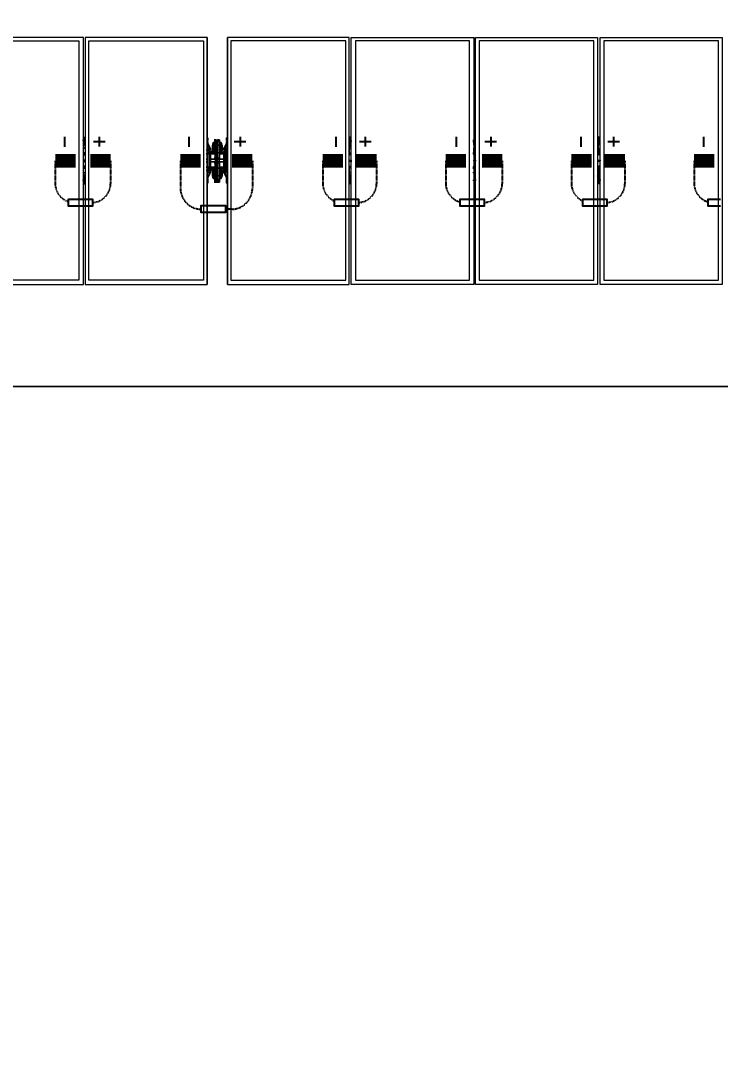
# Model space of a CAD drawing. Header units: feet. Extents: x -13743 to 68376, y -48 to 67763.
# Drawn here: x 4329.6 to 4585.8, y 7953.9 to 8331.2 of the extents above; entities that cross this region are included whole.
import ezdxf
from ezdxf.enums import TextEntityAlignment as Align
from ezdxf.lldxf.tags import DXFTag

# ---------------------------------------------------------------- set-up
doc = ezdxf.new("R2018")
doc.units = ezdxf.units.FT
doc.header["$MEASUREMENT"] = 0
doc.linetypes.add('HIDDEN', pattern=[0.375, 0.25, -0.125])
for name, color, linetype in [('E-DC HARNESS-NEG', 170, 'DC HARNESS CABLE'), ('E-HARN-COMP', 8, 'Continuous'), ('E-TRNK-CABL-NEG', 6, 'HIDDEN'), ('E-TRUNK-CABLE-POS', 6, 'HIDDEN'), ('G-ANNO-TEXT', 1, 'Continuous'), ('Polarity-Text', 7, 'Continuous')]:
    doc.layers.add(name, color=color, linetype=linetype)
doc.styles.add('NEI-A', font='arial.ttf')
doc.styles.get("Standard").update_dxf_attribs({"font": 'arial.ttf'})
tags = doc.linetypes.add('DC HARNESS CABLE', pattern='A,0.5,-0.2,["DH",Standard,S=0.1,R=0,X=-0.1,Y=-0.05],-0.2', length=0.9).pattern_tags.tags
tags[6] = DXFTag(74, 10)

# ---------------------------------------------------------------- blocks, each defined once
blk = doc.blocks.new('A$Cc93f9aa1')
at = {"lineweight": 5}
for points in [[(1.4583, 0), (1.2283, 0), (1.2283, 0.4666), (1.4583, 0.4666)], [(1.4633, 0.4666), (1.6933, 0.4666), (1.6933, 0), (1.4633, 0)], [(1.6966, 0.4666), (1.9283, 0.4666), (1.9283, 0), (1.6966, 0)], [(1.9316, 0), (2.1616, 0), (2.1616, 0.4666), (1.9316, 0.4666)], [(2.1999, 0), (2.4299, 0), (2.4299, 0.4666), (2.1999, 0.4666)], [(2.6649, 0.4666), (2.4332, 0.4666), (2.4332, 0), (2.6649, 0)], [(1.4516, 0.4583), (1.2349, 0.4583), (1.2349, 0.0067), (1.4516, 0.0067)], [(1.6866, 0.4583), (1.4699, 0.4583), (1.4699, 0.0067), (1.6866, 0.0067)], [(1.9199, 0.4583), (1.7049, 0.4583), (1.7049, 0.0067), (1.9199, 0.0067)], [(2.1549, 0.4583), (1.9383, 0.4583), (1.9383, 0.0067), (2.1549, 0.0067)], [(2.2066, 0.4583), (2.4232, 0.4583), (2.4232, 0.0067), (2.2066, 0.0067)], [(2.4416, 0.4583), (2.6566, 0.4583), (2.6566, 0.0067), (2.4416, 0.0067)], [(2.1632, 0.27), (2.1632, 0.2667), (2.1632, 0.27), (2.1632, 0.275), (2.1616, 0.275), (2.1632, 0.275)], [(2.1866, 0.2683), (2.1849, 0.2683), (2.1849, 0.2733), (2.1849, 0.2717), (2.1832, 0.2717), (2.1849, 0.2717), (2.1866, 0.2717), (2.1849, 0.2717), (2.1832, 0.27), (2.1849, 0.27), (2.1849, 0.2683)], [(2.1866, 0.2733), (2.1849, 0.2733)], [(2.1982, 0.2667), (2.1982, 0.27), (2.1982, 0.275), (2.1999, 0.275), (2.1982, 0.275), (2.1982, 0.27)], [(2.1699, 0.255), (2.1682, 0.255), (2.1666, 0.2533), (2.1682, 0.255), (2.1682, 0.2517), (2.1666, 0.2517), (2.1682, 0.2517), (2.1682, 0.255)], [(2.1666, 0.2517), (2.1666, 0.2533)], [(2.1732, 0.2567), (2.1732, 0.2517), (2.1732, 0.25), (2.1749, 0.25), (2.1749, 0.255), (2.1732, 0.255), (2.1732, 0.2567), (2.1732, 0.2583), (2.1732, 0.2667), (2.1749, 0.2667), (2.1732, 0.2667), (2.1716, 0.2617), (2.1716, 0.25), (2.1716, 0.2517), (2.1716, 0.25), (2.1716, 0.2617), (2.1732, 0.2667), (2.1732, 0.2583), (2.1749, 0.2583), (2.1749, 0.255), (2.1732, 0.255), (2.1732, 0.2567), (2.1732, 0.2583), (2.1749, 0.2583), (2.1749, 0.2667), (2.1766, 0.2667), (2.1749, 0.2667), (2.1749, 0.2583), (2.1749, 0.255), (2.1749, 0.25), (2.1732, 0.25)], [(2.1799, 0.2683), (2.1799, 0.2467), (2.1766, 0.2467), (2.1766, 0.2683)], [(2.1782, 0.2617), (2.1766, 0.2617)], [(2.1816, 0.27), (2.1799, 0.27), (2.1782, 0.27), (2.1799, 0.27)], [(2.1832, 0.2683), (2.1816, 0.2683), (2.1799, 0.2683), (2.1816, 0.2683), (2.1799, 0.2683), (2.1816, 0.2683)], [(2.1816, 0.2683), (2.1799, 0.2683)], [(2.1816, 0.27), (2.1832, 0.27)], [(2.1832, 0.2683), (2.1816, 0.2683), (2.1816, 0.27), (2.1832, 0.27), (2.1816, 0.27), (2.1832, 0.27), (2.1816, 0.27), (2.1816, 0.2683)], [(2.1816, 0.2683), (2.1816, 0.2467), (2.1849, 0.2467), (2.1849, 0.2683)], [(2.1866, 0.2667), (2.1882, 0.2667), (2.1882, 0.2583), (2.1866, 0.2583), (2.1866, 0.2667), (2.1849, 0.2667), (2.1866, 0.2667), (2.1866, 0.2583), (2.1882, 0.2583), (2.1882, 0.2667)], [(2.1866, 0.2617), (2.1849, 0.2617)], [(2.1866, 0.2617), (2.1849, 0.2617)], [(2.1882, 0.2567), (2.1882, 0.2583), (2.1882, 0.2567), (2.1882, 0.2517), (2.1882, 0.25), (2.1866, 0.25), (2.1866, 0.255), (2.1882, 0.255)], [(2.1882, 0.2667), (2.1899, 0.2617), (2.1899, 0.25), (2.1899, 0.2517), (2.1899, 0.25), (2.1899, 0.2617)], [(2.1899, 0.25), (2.1899, 0.26), (2.1899, 0.25), (2.1916, 0.25)], [(2.1949, 0.255), (2.1932, 0.255), (2.1949, 0.2533), (2.1932, 0.255)], [(2.1949, 0.2517), (2.1932, 0.2517), (2.1932, 0.215), (2.1949, 0.215), (2.1932, 0.215), (2.1932, 0.2517), (2.1949, 0.2517), (2.1932, 0.2517), (2.1932, 0.255), (2.1932, 0.2517)], [(2.1982, 0.2517), (2.1949, 0.2517), (2.1949, 0.2533), (2.1949, 0.2517)], [(1.4599, 0.235), (1.4616, 0.2333), (1.4616, 0.2317), (1.4583, 0.2317), (1.4583, 0.2333), (1.4599, 0.2333)], [(1.6949, 0.235), (1.6949, 0.2333), (1.6966, 0.2333), (1.6966, 0.2317), (1.6949, 0.2317), (1.6933, 0.2317), (1.6933, 0.2333)], [(1.9283, 0.235), (1.9299, 0.235), (1.9299, 0.2333), (1.9316, 0.2333), (1.9316, 0.2317), (1.9299, 0.2317), (1.9283, 0.2317), (1.9283, 0.2333)], [(2.1632, 0.2467), (2.1632, 0.245), (2.1616, 0.245), (2.1632, 0.245), (2.1649, 0.245), (2.1649, 0.2467), (2.1649, 0.2483), (2.1632, 0.2483)], [(2.1632, 0.235), (2.1616, 0.235)], [(2.1632, 0.235), (2.1616, 0.235)], [(2.1649, 0.2483), (2.1632, 0.2467), (2.1649, 0.245), (2.1666, 0.2467)], [(2.1649, 0.2483), (2.1632, 0.2467), (2.1649, 0.245), (2.1666, 0.2467)], [(2.1649, 0.2483), (2.1666, 0.2483)], [(2.1666, 0.245), (2.1666, 0.2483), (2.1666, 0.2467), (2.1649, 0.2467), (2.1666, 0.2467), (2.1649, 0.2467), (2.1666, 0.2467), (2.1649, 0.2467), (2.1666, 0.2467), (2.1649, 0.2467), (2.1666, 0.2467), (2.1649, 0.2467), (2.1666, 0.2467), (2.1649, 0.2467), (2.1666, 0.2467), (2.1649, 0.2467), (2.1666, 0.2467), (2.1649, 0.2467), (2.1666, 0.2467), (2.1649, 0.2467), (2.1666, 0.2467), (2.1666, 0.245), (2.1649, 0.245)], [(2.1666, 0.215), (2.1682, 0.215), (2.1682, 0.2517), (2.1666, 0.2517), (2.1682, 0.2517), (2.1682, 0.215)], [(2.1766, 0.245), (2.1682, 0.245)], [(2.1749, 0.2483), (2.1766, 0.2483)], [(2.1866, 0.2483), (2.1849, 0.2483)], [(2.1932, 0.245), (2.1849, 0.245)], [(2.1882, 0.25), (2.1866, 0.2483), (2.1866, 0.25), (2.1866, 0.2483), (2.1882, 0.25), (2.1866, 0.2483), (2.1882, 0.2483), (2.1866, 0.2483)], [(2.1966, 0.2483), (2.1949, 0.2467), (2.1966, 0.245), (2.1982, 0.2467)], [(2.1966, 0.2483), (2.1949, 0.2467), (2.1966, 0.245), (2.1982, 0.2467)], [(2.1966, 0.245), (2.1982, 0.245), (2.1982, 0.2467), (2.1982, 0.2483), (2.1966, 0.2483), (2.1949, 0.2483), (2.1949, 0.2467), (2.1949, 0.245)], [(2.2016, 0.245), (2.1999, 0.245)], [(2.2016, 0.235), (2.1999, 0.235)], [(2.2016, 0.235), (2.1999, 0.235)], [(2.4332, 0.235), (2.4316, 0.235), (2.4316, 0.2333), (2.4299, 0.2333), (2.4299, 0.2317), (2.4316, 0.2317), (2.4332, 0.2317), (2.4332, 0.2333)], [(2.1632, 0.23), (2.1616, 0.23)], [(2.1632, 0.23), (2.1616, 0.23)], [(2.1632, 0.2167), (2.1649, 0.2167), (2.1649, 0.2183), (2.1666, 0.2183), (2.1649, 0.2183), (2.1666, 0.2183), (2.1649, 0.2183), (2.1666, 0.2183), (2.1649, 0.2183), (2.1666, 0.2183), (2.1649, 0.2183), (2.1649, 0.2167), (2.1666, 0.2167), (2.1666, 0.2183), (2.1666, 0.22), (2.1649, 0.22), (2.1632, 0.22), (2.1616, 0.22), (2.1632, 0.22), (2.1632, 0.2183)], [(2.1649, 0.22), (2.1632, 0.2183), (2.1649, 0.2167), (2.1666, 0.2183)], [(2.1649, 0.22), (2.1632, 0.2183), (2.1649, 0.2167), (2.1666, 0.2183)], [(2.1649, 0.22), (2.1632, 0.22), (2.1632, 0.2183), (2.1632, 0.2167), (2.1649, 0.2167), (2.1666, 0.2167), (2.1666, 0.2183), (2.1666, 0.22)], [(2.1649, 0.2167), (2.1666, 0.2167), (2.1666, 0.2183), (2.1649, 0.2183), (2.1649, 0.22), (2.1666, 0.22), (2.1666, 0.2183), (2.1649, 0.2183), (2.1666, 0.2183), (2.1649, 0.2183), (2.1666, 0.2183), (2.1649, 0.2183), (2.1666, 0.2183), (2.1649, 0.2183), (2.1666, 0.2183), (2.1649, 0.2183), (2.1649, 0.22), (2.1666, 0.22), (2.1666, 0.2183), (2.1666, 0.2167)], [(2.1682, 0.22), (2.1766, 0.22)], [(2.1732, 0.1983), (2.1716, 0.205), (2.1716, 0.215), (2.1716, 0.2133), (2.1716, 0.215), (2.1716, 0.205)], [(2.1732, 0.2133), (2.1732, 0.2083), (2.1732, 0.21), (2.1749, 0.21), (2.1749, 0.2117), (2.1749, 0.215), (2.1732, 0.215), (2.1732, 0.2083), (2.1732, 0.2067), (2.1732, 0.2083), (2.1732, 0.21), (2.1749, 0.21), (2.1749, 0.2117), (2.1749, 0.215), (2.1749, 0.2167), (2.1732, 0.215), (2.1749, 0.2167), (2.1732, 0.215), (2.1749, 0.2167), (2.1749, 0.215), (2.1732, 0.215)], [(2.1849, 0.22), (2.1932, 0.22)], [(2.1882, 0.2167), (2.1866, 0.2167), (2.1882, 0.215), (2.1866, 0.2167), (2.1882, 0.215), (2.1866, 0.2167), (2.1882, 0.2167), (2.1866, 0.2167), (2.1849, 0.2167), (2.1866, 0.2167)], [(2.1882, 0.2067), (2.1882, 0.2083), (2.1882, 0.215), (2.1866, 0.215), (2.1866, 0.2117), (2.1866, 0.21), (2.1882, 0.21), (2.1882, 0.2083)], [(2.1882, 0.1983), (2.1899, 0.205), (2.1899, 0.215), (2.1899, 0.2133), (2.1899, 0.215), (2.1899, 0.205)], [(2.1966, 0.22), (2.1949, 0.2183), (2.1966, 0.2167), (2.1982, 0.2183)], [(2.1966, 0.22), (2.1949, 0.2183), (2.1966, 0.2167), (2.1982, 0.2183)], [(2.1966, 0.2167), (2.1982, 0.2167), (2.1982, 0.2183), (2.1982, 0.22), (2.1966, 0.22), (2.1949, 0.22), (2.1949, 0.2183), (2.1949, 0.2167)], [(2.1982, 0.2183), (2.1966, 0.2183)], [(2.1982, 0.2183), (2.1966, 0.2183)], [(2.2016, 0.23), (2.1999, 0.23)], [(2.2016, 0.23), (2.1999, 0.23)], [(2.2016, 0.22), (2.1999, 0.22)], [(2.1616, 0.19), (2.1632, 0.19), (2.1632, 0.195), (2.1632, 0.19)], [(2.1666, 0.21), (2.1666, 0.2117), (2.1666, 0.2133), (2.1632, 0.2133), (2.1632, 0.21)], [(2.1632, 0.1983), (2.1632, 0.1967)], [(2.1666, 0.2133), (2.1682, 0.2133), (2.1682, 0.21), (2.1682, 0.2133)], [(2.1699, 0.21), (2.1682, 0.21), (2.1682, 0.2117), (2.1666, 0.2117), (2.1682, 0.2117), (2.1682, 0.21)], [(2.1732, 0.1983), (2.1732, 0.2067), (2.1749, 0.2067), (2.1749, 0.1983)], [(2.1732, 0.1983), (2.1749, 0.1983), (2.1749, 0.2067), (2.1732, 0.2067)], [(2.1749, 0.21), (2.1749, 0.2067)], [(2.1766, 0.1983), (2.1749, 0.1983)], [(2.1782, 0.2033), (2.1766, 0.2033)], [(2.1782, 0.2033), (2.1766, 0.2033)], [(2.1799, 0.195), (2.1782, 0.195)], [(2.1832, 0.1983), (2.1816, 0.1983), (2.1799, 0.1983), (2.1816, 0.1983)], [(2.1832, 0.1967), (2.1816, 0.1967)], [(2.1866, 0.2033), (2.1849, 0.2033)], [(2.1866, 0.2033), (2.1849, 0.2033)], [(2.1866, 0.1983), (2.1849, 0.1983)], [(2.1866, 0.2067), (2.1866, 0.21)], [(2.1882, 0.1983), (2.1866, 0.1983), (2.1866, 0.2067), (2.1882, 0.2067)], [(2.1882, 0.1983), (2.1882, 0.2067), (2.1866, 0.2067), (2.1866, 0.1983)], [(2.1949, 0.21), (2.1932, 0.21)], [(2.1982, 0.1967), (2.1982, 0.1983)], [(2.1999, 0.19), (2.1982, 0.19), (2.1982, 0.195), (2.1982, 0.19)]]:
    blk.add_lwpolyline(points, close=True, dxfattribs=at)
for points in [[(2.1616, 0.4666), (2.1616, 0)], [(2.1999, 0), (2.1999, 0.4666)], [(2.1549, 0.0067), (2.1549, 0.4583)], [(2.2066, 0.0067), (2.2066, 0.4583)], [(1.4583, 0.2767), (1.4633, 0.2767)], [(1.4616, 0.2683), (1.4616, 0.27), (1.4616, 0.2733), (1.4599, 0.2733), (1.4599, 0.275), (1.4616, 0.275)], [(1.4599, 0.275), (1.4599, 0.2733), (1.4599, 0.27)], [(1.4633, 0.255), (1.4616, 0.255), (1.4616, 0.2633), (1.4599, 0.2733)], [(1.6933, 0.2767), (1.6966, 0.2767)], [(1.6949, 0.2733), (1.6949, 0.275), (1.6949, 0.2733)], [(1.6966, 0.2683), (1.6966, 0.27), (1.6966, 0.2717), (1.6949, 0.2717), (1.6949, 0.2733), (1.6949, 0.27)], [(1.6983, 0.255), (1.6966, 0.255), (1.6966, 0.2567), (1.6949, 0.2633), (1.6949, 0.2733)], [(1.9283, 0.2767), (1.9316, 0.2767)], [(1.9283, 0.2733), (1.9283, 0.27)], [(1.9333, 0.255), (1.9316, 0.255), (1.9316, 0.2567), (1.9299, 0.2633), (1.9299, 0.2733), (1.9299, 0.275), (1.9299, 0.27), (1.9316, 0.2683)], [(2.1799, 0.2467), (2.1799, 0.2667), (2.1799, 0.2683), (2.1799, 0.27), (2.1782, 0.27), (2.1766, 0.27), (2.1782, 0.27), (2.1766, 0.27), (2.1766, 0.2733), (2.1766, 0.2717), (2.1782, 0.2717), (2.1766, 0.2717), (2.1766, 0.2733), (2.1766, 0.2683), (2.1782, 0.2683), (2.1766, 0.2683), (2.1766, 0.27), (2.1766, 0.2617), (2.1766, 0.2383), (2.1766, 0.235), (2.1782, 0.235), (2.1766, 0.235), (2.1782, 0.235), (2.1766, 0.235), (2.1682, 0.235), (2.1682, 0.23), (2.1766, 0.23), (2.1782, 0.23), (2.1766, 0.23), (2.1782, 0.23), (2.1766, 0.23), (2.1782, 0.23), (2.1766, 0.23), (2.1782, 0.23), (2.1766, 0.23), (2.1782, 0.23)], [(2.1766, 0.2733), (2.1832, 0.2733), (2.1849, 0.2733), (2.1782, 0.2733), (2.1766, 0.2733), (2.1782, 0.2733), (2.1766, 0.2733), (2.1782, 0.2733)], [(2.1849, 0.2367), (2.1849, 0.235), (2.1866, 0.235), (2.1849, 0.235), (2.1849, 0.2383), (2.1849, 0.2617), (2.1849, 0.27), (2.1866, 0.27), (2.1849, 0.27), (2.1866, 0.27), (2.1849, 0.27), (2.1866, 0.27), (2.1849, 0.27), (2.1849, 0.2733), (2.1849, 0.2717)], [(2.1849, 0.2733), (2.1866, 0.2733)], [(2.4332, 0.2767), (2.4299, 0.2767)], [(2.4316, 0.255), (2.4299, 0.255), (2.4299, 0.2567), (2.4316, 0.2633), (2.4316, 0.2733), (2.4316, 0.275), (2.4316, 0.27), (2.4299, 0.2683)], [(2.4332, 0.27), (2.4332, 0.2733)], [(1.4633, 0.2467), (1.4616, 0.2467), (1.4616, 0.255)], [(1.6983, 0.2467), (1.6966, 0.2467), (1.6966, 0.255)], [(1.9333, 0.2467), (1.9316, 0.2467), (1.9316, 0.255)], [(2.1632, 0.2517), (2.1666, 0.2517), (2.1632, 0.2517), (2.1632, 0.25), (2.1616, 0.25), (2.1616, 0.2517), (2.1632, 0.2517), (2.1632, 0.255), (2.1666, 0.255), (2.1666, 0.2533), (2.1666, 0.255), (2.1682, 0.255), (2.1632, 0.265), (2.1682, 0.255), (2.1666, 0.255), (2.1632, 0.255), (2.1632, 0.2517), (2.1632, 0.25), (2.1616, 0.25), (2.1616, 0.215), (2.1632, 0.215), (2.1632, 0.2133), (2.1666, 0.2133), (2.1666, 0.2117), (2.1666, 0.21), (2.1682, 0.21), (2.1632, 0.2), (2.1682, 0.21), (2.1666, 0.21), (2.1632, 0.21), (2.1632, 0.2133), (2.1616, 0.2133), (2.1616, 0.215), (2.1616, 0.2133)], [(2.1632, 0.2667), (2.1632, 0.2667)], [(2.1632, 0.2667), (2.1632, 0.2667)], [(2.1799, 0.2717), (2.1782, 0.2717), (2.1766, 0.2717), (2.1782, 0.27), (2.1799, 0.27), (2.1799, 0.2683), (2.1799, 0.2667), (2.1816, 0.2667), (2.1832, 0.2667), (2.1816, 0.2667), (2.1799, 0.2667), (2.1799, 0.2467), (2.1799, 0.2683), (2.1766, 0.2683), (2.1766, 0.2467), (2.1799, 0.2467), (2.1799, 0.2183), (2.1799, 0.1967), (2.1766, 0.1967), (2.1766, 0.2183), (2.1749, 0.2183), (2.1749, 0.2167), (2.1766, 0.2167), (2.1749, 0.2167), (2.1766, 0.2167), (2.1749, 0.2167), (2.1766, 0.2167), (2.1749, 0.2167), (2.1766, 0.2167), (2.1682, 0.2167)], [(2.1699, 0.235), (2.1682, 0.235), (2.1766, 0.235), (2.1766, 0.2383), (2.1766, 0.2617), (2.1766, 0.27), (2.1782, 0.27), (2.1766, 0.27), (2.1782, 0.27)], [(2.1682, 0.2483), (2.1766, 0.2483), (2.1749, 0.2483), (2.1732, 0.25), (2.1749, 0.2483), (2.1766, 0.2483), (2.1749, 0.2483), (2.1732, 0.25), (2.1716, 0.25), (2.1716, 0.26), (2.1716, 0.25), (2.1732, 0.25), (2.1749, 0.2483), (2.1732, 0.25), (2.1749, 0.2483), (2.1749, 0.25), (2.1749, 0.2483), (2.1749, 0.2467), (2.1766, 0.2467), (2.1766, 0.2183), (2.1799, 0.2183), (2.1799, 0.2467), (2.1816, 0.2467), (2.1816, 0.2183), (2.1849, 0.2183), (2.1849, 0.2467), (2.1866, 0.2467), (2.1866, 0.2483), (2.1849, 0.2483), (2.1932, 0.2483)], [(2.1732, 0.26), (2.1732, 0.26)], [(2.1732, 0.26), (2.1732, 0.26)], [(2.1766, 0.2717), (2.1782, 0.27)], [(2.1782, 0.2717), (2.1766, 0.2717)], [(2.1766, 0.27), (2.1766, 0.27)], [(2.1766, 0.27), (2.1766, 0.27)], [(2.1766, 0.2617), (2.1782, 0.2617)], [(2.1766, 0.2617), (2.1782, 0.2617)], [(2.1782, 0.27), (2.1799, 0.27)], [(2.1782, 0.27), (2.1799, 0.27)], [(2.1932, 0.2167), (2.1849, 0.2167), (2.1866, 0.2167), (2.1866, 0.2183), (2.1849, 0.2183), (2.1849, 0.1967), (2.1816, 0.1967), (2.1816, 0.2183), (2.1799, 0.2183), (2.1799, 0.2467), (2.1816, 0.2467), (2.1816, 0.2683), (2.1849, 0.2683), (2.1849, 0.2467), (2.1816, 0.2467), (2.1816, 0.2183), (2.1849, 0.2183), (2.1849, 0.2467)], [(2.1832, 0.2717), (2.1849, 0.2717), (2.1832, 0.27), (2.1849, 0.27), (2.1849, 0.2617), (2.1849, 0.2383), (2.1849, 0.235), (2.1866, 0.235), (2.1849, 0.235), (2.1932, 0.235), (2.1932, 0.23), (2.1849, 0.23), (2.1849, 0.2267), (2.1849, 0.23), (2.1866, 0.23), (2.1849, 0.23), (2.1866, 0.23), (2.1849, 0.23)], [(2.1849, 0.27), (2.1849, 0.27)], [(2.1849, 0.27), (2.1849, 0.27)], [(2.1866, 0.2583), (2.1866, 0.255)], [(2.1866, 0.2583), (2.1866, 0.255), (2.1882, 0.255), (2.1882, 0.2567)], [(2.1866, 0.255), (2.1866, 0.25), (2.1882, 0.25), (2.1882, 0.2567)], [(2.1882, 0.26), (2.1882, 0.26)], [(2.1882, 0.26), (2.1882, 0.26)], [(2.1999, 0.2517), (2.1999, 0.25), (2.1999, 0.2517), (2.1982, 0.2517), (2.1982, 0.255), (2.1949, 0.255), (2.1949, 0.2533), (2.1949, 0.255), (2.1932, 0.255), (2.1982, 0.265), (2.1932, 0.255), (2.1949, 0.255), (2.1982, 0.255), (2.1982, 0.2517), (2.1982, 0.25), (2.1999, 0.25), (2.1999, 0.215), (2.1982, 0.215), (2.1982, 0.2133), (2.1949, 0.2133), (2.1949, 0.2117), (2.1949, 0.21), (2.1949, 0.2117), (2.1932, 0.2117), (2.1932, 0.21), (2.1932, 0.2133), (2.1949, 0.2133), (2.1949, 0.2117), (2.1932, 0.2117), (2.1932, 0.21), (2.1932, 0.2133), (2.1949, 0.2133), (2.1982, 0.2133), (2.1982, 0.215), (2.1999, 0.215), (2.1999, 0.25), (2.1982, 0.25), (2.1982, 0.2517), (2.1999, 0.2517), (2.2016, 0.2517)], [(2.1982, 0.2667), (2.1982, 0.2667)], [(2.1982, 0.2667), (2.1982, 0.2667)], [(2.4316, 0.2467), (2.4299, 0.2467), (2.4299, 0.255)], [(1.4583, 0.2467), (1.4616, 0.2467)], [(1.4583, 0.245), (1.4616, 0.245), (1.4633, 0.245)], [(1.4583, 0.2433), (1.4616, 0.2433), (1.4633, 0.2433)], [(1.4616, 0.2433), (1.4616, 0.245)], [(1.6933, 0.2467), (1.6966, 0.2467)], [(1.6933, 0.245), (1.6966, 0.245), (1.6983, 0.245)], [(1.6966, 0.245), (1.6966, 0.2433), (1.6933, 0.2433)], [(1.9283, 0.2467), (1.9316, 0.2467)], [(1.9283, 0.245), (1.9316, 0.245), (1.9333, 0.245)], [(1.9316, 0.245), (1.9316, 0.2433), (1.9283, 0.2433)], [(2.1632, 0.2133), (2.1632, 0.215), (2.1616, 0.215), (2.1616, 0.25), (2.1616, 0.2517)], [(2.1616, 0.2517), (2.1632, 0.2517), (2.1616, 0.2517)], [(2.1632, 0.2483), (2.1632, 0.2483)], [(2.1666, 0.2483), (2.1649, 0.2483), (2.1632, 0.2483), (2.1632, 0.2467), (2.1632, 0.245), (2.1649, 0.245), (2.1666, 0.245), (2.1666, 0.2467), (2.1666, 0.2483), (2.1649, 0.2483)], [(2.1632, 0.2467), (2.1632, 0.2467)], [(2.1632, 0.245), (2.1632, 0.245)], [(2.1649, 0.2483), (2.1649, 0.2483)], [(2.1649, 0.2483), (2.1649, 0.245)], [(2.1649, 0.2467), (2.1666, 0.2467)], [(2.1649, 0.245), (2.1666, 0.245)], [(2.1649, 0.245), (2.1649, 0.245)], [(2.1666, 0.2517), (2.1666, 0.2517)], [(2.1666, 0.2483), (2.1666, 0.2483)], [(2.1666, 0.2467), (2.1666, 0.2483)], [(2.1666, 0.2467), (2.1666, 0.2467)], [(2.1666, 0.245), (2.1666, 0.2467)], [(2.1666, 0.245), (2.1666, 0.245)], [(2.1682, 0.2517), (2.1682, 0.2517)], [(2.1682, 0.2517), (2.1682, 0.2517)], [(2.1749, 0.245), (2.1732, 0.2467), (2.1682, 0.2467)], [(2.1682, 0.235), (2.1682, 0.23)], [(2.1749, 0.2483), (2.1766, 0.2483)], [(2.1749, 0.2483), (2.1766, 0.2483)], [(2.1832, 0.1933), (2.1849, 0.1933), (2.1832, 0.195), (2.1849, 0.1933), (2.1832, 0.1933), (2.1766, 0.1933), (2.1782, 0.1933), (2.1766, 0.1933), (2.1766, 0.195), (2.1766, 0.1967), (2.1766, 0.195), (2.1782, 0.195), (2.1766, 0.1933), (2.1782, 0.1933), (2.1766, 0.1933), (2.1782, 0.195), (2.1799, 0.195), (2.1782, 0.195), (2.1766, 0.195), (2.1766, 0.1967), (2.1766, 0.195), (2.1766, 0.1933), (2.1782, 0.195), (2.1799, 0.195), (2.1799, 0.1967), (2.1816, 0.1967), (2.1832, 0.1967), (2.1816, 0.1967), (2.1799, 0.1967), (2.1816, 0.1967), (2.1799, 0.1967), (2.1799, 0.2467), (2.1816, 0.2467)], [(2.1766, 0.2467), (2.1766, 0.2183), (2.1799, 0.2183), (2.1799, 0.1983), (2.1799, 0.1967), (2.1816, 0.1967), (2.1816, 0.195), (2.1799, 0.195), (2.1816, 0.195), (2.1832, 0.195), (2.1816, 0.195), (2.1832, 0.195), (2.1849, 0.1933), (2.1849, 0.195), (2.1866, 0.195), (2.1849, 0.195), (2.1849, 0.1967), (2.1849, 0.195), (2.1866, 0.195)], [(2.1782, 0.2367), (2.1766, 0.2367), (2.1782, 0.2367), (2.1766, 0.2367), (2.1766, 0.2383), (2.1766, 0.2367), (2.1766, 0.235), (2.1782, 0.235), (2.1766, 0.235), (2.1766, 0.2367)], [(2.1949, 0.235), (2.1932, 0.235), (2.1849, 0.235), (2.1866, 0.235), (2.1849, 0.235), (2.1849, 0.2367), (2.1849, 0.2383), (2.1849, 0.2367), (2.1866, 0.2367), (2.1849, 0.2367), (2.1866, 0.2367)], [(2.1866, 0.2483), (2.1882, 0.25)], [(2.1866, 0.2483), (2.1882, 0.25)], [(2.1866, 0.2483), (2.1882, 0.2483)], [(2.1866, 0.2483), (2.1882, 0.2483)], [(2.1932, 0.2467), (2.1882, 0.2467), (2.1866, 0.245)], [(2.1932, 0.2517), (2.1932, 0.2517)], [(2.1932, 0.2517), (2.1932, 0.2517)], [(2.1932, 0.23), (2.1932, 0.235)], [(2.1949, 0.2517), (2.1949, 0.2517)], [(2.1982, 0.2467), (2.1982, 0.2483), (2.1966, 0.2483), (2.1949, 0.2483), (2.1949, 0.2467), (2.1949, 0.245), (2.1949, 0.2483), (2.1966, 0.2483), (2.1966, 0.245), (2.1949, 0.245), (2.1966, 0.245), (2.1949, 0.245), (2.1949, 0.2467), (2.1949, 0.2483), (2.1966, 0.2483), (2.1966, 0.2467), (2.1966, 0.245), (2.1982, 0.245), (2.1982, 0.2467), (2.1966, 0.2467), (2.1982, 0.2467), (2.1966, 0.2467), (2.1982, 0.2467), (2.1966, 0.2467), (2.1982, 0.2467), (2.1966, 0.2467), (2.1982, 0.2467), (2.1966, 0.2467), (2.1982, 0.2467), (2.1966, 0.2467), (2.1982, 0.2467), (2.1966, 0.2467), (2.1982, 0.2467), (2.1966, 0.2467), (2.1982, 0.2467), (2.1966, 0.2467), (2.1982, 0.2467), (2.1966, 0.2467)], [(2.1949, 0.2483), (2.1949, 0.2483)], [(2.1949, 0.2467), (2.1949, 0.2467)], [(2.1949, 0.245), (2.1949, 0.245)], [(2.1966, 0.2483), (2.1966, 0.2483)], [(2.1966, 0.245), (2.1966, 0.245)], [(2.1982, 0.2483), (2.1982, 0.2483)], [(2.1982, 0.2467), (2.1982, 0.2467)], [(2.1982, 0.245), (2.1982, 0.245)], [(2.4332, 0.2467), (2.4299, 0.2467)], [(2.4332, 0.245), (2.4299, 0.245), (2.4316, 0.245)], [(2.4299, 0.245), (2.4299, 0.2433), (2.4332, 0.2433)], [(1.4583, 0.2217), (1.4633, 0.2217), (1.4616, 0.2217), (1.4616, 0.22)], [(1.4633, 0.22), (1.4616, 0.22), (1.4583, 0.22)], [(1.4616, 0.2183), (1.4583, 0.2183)], [(1.4616, 0.21), (1.4616, 0.2183), (1.4633, 0.2183)], [(1.6933, 0.2217), (1.6966, 0.2217), (1.6966, 0.22)], [(1.6933, 0.22), (1.6966, 0.22), (1.6983, 0.22)], [(1.6966, 0.2183), (1.6933, 0.2183)], [(1.6983, 0.2183), (1.6966, 0.2183), (1.6966, 0.21), (1.6949, 0.2), (1.6949, 0.1917), (1.6966, 0.1917)], [(1.9283, 0.2217), (1.9316, 0.2217), (1.9316, 0.22)], [(1.9283, 0.22), (1.9316, 0.22), (1.9333, 0.22)], [(1.9316, 0.2183), (1.9283, 0.2183)], [(1.9299, 0.1917), (1.9299, 0.2), (1.9316, 0.21), (1.9316, 0.2183), (1.9333, 0.2183)], [(2.1632, 0.22), (2.1632, 0.22)], [(2.1632, 0.2183), (2.1632, 0.2183)], [(2.1632, 0.2167), (2.1632, 0.2167)], [(2.1649, 0.22), (2.1649, 0.22)], [(2.1649, 0.2167), (2.1649, 0.2167)], [(2.1666, 0.22), (2.1666, 0.22)], [(2.1666, 0.2183), (2.1666, 0.2183)], [(2.1666, 0.2167), (2.1666, 0.2167)], [(2.1666, 0.215), (2.1666, 0.215)], [(2.1666, 0.215), (2.1666, 0.215)], [(2.1766, 0.23), (2.1766, 0.2267), (2.1766, 0.23), (2.1682, 0.23), (2.1699, 0.23)], [(2.1682, 0.2183), (2.1732, 0.2183), (2.1749, 0.22)], [(2.1682, 0.215), (2.1682, 0.215)], [(2.1682, 0.215), (2.1682, 0.215)], [(2.1716, 0.215), (2.1716, 0.205), (2.1716, 0.215), (2.1732, 0.215), (2.1749, 0.2167), (2.1732, 0.215)], [(2.1782, 0.195), (2.1766, 0.195), (2.1766, 0.1967), (2.1766, 0.195), (2.1766, 0.2033), (2.1766, 0.2267), (2.1766, 0.23), (2.1766, 0.2267), (2.1766, 0.2033), (2.1766, 0.195)], [(2.1766, 0.2183), (2.1766, 0.1967), (2.1799, 0.1967), (2.1799, 0.1983), (2.1799, 0.2183), (2.1816, 0.2183), (2.1799, 0.2183)], [(2.1866, 0.23), (2.1849, 0.23), (2.1866, 0.23), (2.1849, 0.23), (2.1866, 0.23), (2.1849, 0.23), (2.1849, 0.2267), (2.1849, 0.2033), (2.1849, 0.195), (2.1832, 0.195), (2.1849, 0.1933), (2.1782, 0.1933), (2.1799, 0.1933)], [(2.1816, 0.2183), (2.1816, 0.1967), (2.1849, 0.1967), (2.1849, 0.2183)], [(2.1849, 0.195), (2.1849, 0.2033), (2.1849, 0.2267), (2.1849, 0.23), (2.1932, 0.23), (2.1949, 0.23)], [(2.1866, 0.22), (2.1882, 0.2183), (2.1932, 0.2183)], [(2.1866, 0.2167), (2.1866, 0.215)], [(2.1866, 0.2167), (2.1866, 0.215)], [(2.1882, 0.215), (2.1866, 0.2167)], [(2.1882, 0.215), (2.1866, 0.2167)], [(2.1866, 0.215), (2.1866, 0.2117)], [(2.1866, 0.215), (2.1882, 0.215), (2.1882, 0.2133)], [(2.1899, 0.215), (2.1899, 0.205), (2.1899, 0.215), (2.1916, 0.215)], [(2.1932, 0.215), (2.1932, 0.215)], [(2.1999, 0.2133), (2.1999, 0.215), (2.1999, 0.2133), (2.1982, 0.2133), (2.1982, 0.21), (2.1949, 0.21), (2.1932, 0.21), (2.1982, 0.2), (2.1932, 0.21), (2.1949, 0.21), (2.1982, 0.21), (2.1982, 0.2133), (2.1999, 0.2133), (2.2016, 0.2133)], [(2.1932, 0.215), (2.1932, 0.215)], [(2.1949, 0.2183), (2.1949, 0.22)], [(2.1966, 0.22), (2.1949, 0.22)], [(2.1949, 0.22), (2.1949, 0.2183)], [(2.1949, 0.22), (2.1949, 0.22)], [(2.1966, 0.22), (2.1949, 0.22)], [(2.1966, 0.22), (2.1949, 0.22)], [(2.1949, 0.2183), (2.1949, 0.22)], [(2.1949, 0.2167), (2.1949, 0.2183)], [(2.1949, 0.2183), (2.1949, 0.2167)], [(2.1949, 0.2183), (2.1949, 0.2183)], [(2.1949, 0.2183), (2.1949, 0.2167), (2.1966, 0.2167)], [(2.1949, 0.2167), (2.1966, 0.2167)], [(2.1949, 0.2167), (2.1966, 0.2167)], [(2.1949, 0.2167), (2.1949, 0.2167)], [(2.1949, 0.215), (2.1949, 0.215)], [(2.1949, 0.215), (2.1949, 0.215)], [(2.1966, 0.2183), (2.1966, 0.22)], [(2.1982, 0.22), (2.1966, 0.22)], [(2.1966, 0.22), (2.1966, 0.22)], [(2.1966, 0.2183), (2.1966, 0.22)], [(2.1966, 0.2183), (2.1982, 0.2183)], [(2.1966, 0.2183), (2.1982, 0.2183)], [(2.1966, 0.2183), (2.1982, 0.2183)], [(2.1966, 0.2183), (2.1982, 0.2183)], [(2.1966, 0.2183), (2.1982, 0.2183)], [(2.1966, 0.2183), (2.1982, 0.2183)], [(2.1966, 0.2183), (2.1982, 0.2183)], [(2.1966, 0.2183), (2.1982, 0.2183)], [(2.1966, 0.2167), (2.1966, 0.2183)], [(2.1966, 0.2183), (2.1982, 0.2183)], [(2.1966, 0.2183), (2.1982, 0.2183)], [(2.1966, 0.2183), (2.1982, 0.2183)], [(2.1966, 0.2183), (2.1982, 0.2183)], [(2.1966, 0.2183), (2.1982, 0.2183)], [(2.1966, 0.2183), (2.1966, 0.2167)], [(2.1966, 0.2183), (2.1982, 0.2183)], [(2.1966, 0.2167), (2.1982, 0.2167)], [(2.1966, 0.2167), (2.1966, 0.2167)], [(2.1982, 0.22), (2.1982, 0.22)], [(2.1982, 0.2183), (2.1982, 0.22)], [(2.1982, 0.2183), (2.1982, 0.2183)], [(2.1982, 0.2167), (2.1982, 0.2183)], [(2.1982, 0.2167), (2.1982, 0.2167)], [(2.4332, 0.2217), (2.4299, 0.2217), (2.4299, 0.22)], [(2.4332, 0.22), (2.4299, 0.22), (2.4316, 0.22)], [(2.4316, 0.1917), (2.4316, 0.2), (2.4299, 0.21), (2.4299, 0.2183), (2.4316, 0.2183)], [(2.4299, 0.2183), (2.4332, 0.2183)], [(1.4633, 0.21), (1.4616, 0.21), (1.4616, 0.2), (1.4599, 0.1933), (1.4599, 0.1917), (1.4616, 0.1917)], [(1.4616, 0.1967), (1.4616, 0.195), (1.4616, 0.1933), (1.4599, 0.1917), (1.4599, 0.19), (1.4616, 0.19)], [(1.4599, 0.195), (1.4599, 0.1917), (1.4599, 0.19)], [(1.6949, 0.19), (1.6949, 0.1933), (1.6966, 0.1933), (1.6966, 0.195), (1.6966, 0.1967)], [(1.6949, 0.195), (1.6949, 0.1917), (1.6949, 0.19), (1.6966, 0.19)], [(1.9283, 0.195), (1.9283, 0.1917)], [(1.9316, 0.1967), (1.9299, 0.195), (1.9299, 0.19), (1.9316, 0.19)], [(2.1616, 0.2133), (2.1632, 0.2133), (2.1616, 0.2133)], [(2.1632, 0.1983), (2.1632, 0.1983)], [(2.1632, 0.1983), (2.1632, 0.1983)], [(2.1632, 0.195), (2.1632, 0.195)], [(2.1632, 0.195), (2.1632, 0.195)], [(2.1732, 0.205), (2.1732, 0.205)], [(2.1732, 0.205), (2.1732, 0.205)], [(2.1732, 0.1983), (2.1732, 0.1983)], [(2.1732, 0.1983), (2.1732, 0.1983)], [(2.1766, 0.1933), (2.1782, 0.195), (2.1799, 0.195), (2.1799, 0.1967), (2.1816, 0.1967), (2.1816, 0.195), (2.1832, 0.195), (2.1816, 0.195), (2.1832, 0.195), (2.1849, 0.195), (2.1849, 0.1967), (2.1849, 0.195), (2.1849, 0.1967), (2.1849, 0.195), (2.1849, 0.1933), (2.1866, 0.1933), (2.1849, 0.1933), (2.1866, 0.1933)], [(2.1766, 0.195), (2.1766, 0.195)], [(2.1766, 0.195), (2.1766, 0.195)], [(2.1849, 0.195), (2.1849, 0.195)], [(2.1849, 0.195), (2.1849, 0.195)], [(2.1866, 0.2117), (2.1866, 0.21), (2.1882, 0.21), (2.1882, 0.2083)], [(2.1882, 0.2083), (2.1882, 0.2133)], [(2.1882, 0.205), (2.1882, 0.205)], [(2.1882, 0.205), (2.1882, 0.205)], [(2.1882, 0.1983), (2.1882, 0.1983)], [(2.1882, 0.1983), (2.1882, 0.1983)], [(2.1982, 0.1983), (2.1982, 0.1983)], [(2.1982, 0.1983), (2.1982, 0.1983)], [(2.1982, 0.195), (2.1982, 0.195)], [(2.1982, 0.195), (2.1982, 0.195)], [(2.4299, 0.1967), (2.4316, 0.195), (2.4316, 0.19), (2.4332, 0.19)], [(2.4332, 0.195), (2.4332, 0.1917), (2.4316, 0.1917), (2.4316, 0.19)], [(1.4583, 0.1883), (1.4633, 0.1883)], [(1.6933, 0.1883), (1.6966, 0.1883)], [(1.9283, 0.1883), (1.9316, 0.1883)], [(1.9316, 0.1917), (1.9299, 0.1917), (1.9299, 0.19)], [(2.4332, 0.1883), (2.4299, 0.1883)]]:
    blk.add_lwpolyline(points, dxfattribs=at)
at = {"color": 8, "lineweight": 5, "true_color": 0x808080}
for points in [[(1.4583, 0.2767), (1.4633, 0.2767)], [(1.4599, 0.2733), (1.4583, 0.2583)], [(1.4633, 0.2733), (1.4616, 0.2733), (1.4616, 0.275), (1.4599, 0.275)], [(1.4599, 0.2733), (1.4599, 0.2733)], [(1.6933, 0.2767), (1.6966, 0.2767)], [(1.6949, 0.2733), (1.6933, 0.2583)], [(1.6966, 0.2733), (1.6966, 0.275), (1.6949, 0.275)], [(1.6949, 0.2733), (1.6949, 0.2733)], [(1.9283, 0.2767), (1.9316, 0.2767)], [(1.9283, 0.2733), (1.9283, 0.2733)], [(1.9299, 0.2733), (1.9283, 0.2583)], [(1.9316, 0.2733), (1.9299, 0.275)], [(2.4332, 0.2767), (2.4299, 0.2767)], [(2.4299, 0.2733), (2.4316, 0.275)], [(2.4316, 0.2733), (2.4332, 0.2583)], [(2.4332, 0.2733), (2.4332, 0.2733)], [(1.4583, 0.2717), (1.4583, 0.2717)], [(1.4583, 0.2683), (1.4583, 0.27), (1.4599, 0.27)], [(1.4583, 0.255), (1.4616, 0.255)], [(1.4633, 0.27), (1.4616, 0.27), (1.4616, 0.2683), (1.4633, 0.2617)], [(1.4633, 0.2683), (1.4616, 0.2683), (1.4616, 0.2667), (1.4633, 0.2667)], [(1.6933, 0.2683), (1.6933, 0.27)], [(1.6933, 0.255), (1.6966, 0.255)], [(1.6966, 0.2617), (1.6966, 0.27), (1.6983, 0.27)], [(1.6966, 0.2667), (1.6966, 0.2683)], [(1.9316, 0.27), (1.9299, 0.27), (1.9283, 0.27), (1.9283, 0.2683)], [(1.9283, 0.255), (1.9316, 0.255)], [(1.9299, 0.27), (1.9316, 0.2683), (1.9316, 0.2617)], [(1.9316, 0.2667), (1.9316, 0.2683), (1.9333, 0.2683)], [(2.1616, 0.27), (2.1632, 0.27), (2.1616, 0.27)], [(2.1616, 0.27), (2.1632, 0.27), (2.1616, 0.27)], [(2.1766, 0.2717), (2.1766, 0.2717)], [(2.1766, 0.2717), (2.1766, 0.2717)], [(2.1782, 0.27), (2.1799, 0.27)], [(2.1782, 0.27), (2.1799, 0.27)], [(2.1816, 0.27), (2.1832, 0.27), (2.1816, 0.27)], [(2.1832, 0.27), (2.1816, 0.27), (2.1832, 0.27)], [(2.1832, 0.27), (2.1849, 0.27)], [(2.1832, 0.27), (2.1849, 0.27)], [(2.1832, 0.27), (2.1849, 0.27)], [(2.1832, 0.27), (2.1849, 0.27)], [(2.1849, 0.2717), (2.1849, 0.2717)], [(2.1849, 0.2717), (2.1849, 0.2717)], [(2.1849, 0.27), (2.1849, 0.2617)], [(2.1849, 0.2617), (2.1849, 0.27)], [(2.1999, 0.27), (2.1982, 0.27), (2.1999, 0.27)], [(2.1999, 0.27), (2.1982, 0.27), (2.1999, 0.27)], [(2.4299, 0.27), (2.4316, 0.27), (2.4299, 0.2683), (2.4299, 0.2617)], [(2.4299, 0.2667), (2.4299, 0.2683), (2.4316, 0.2683)], [(2.4332, 0.255), (2.4299, 0.255)], [(2.4332, 0.2683), (2.4332, 0.27), (2.4349, 0.27)], [(1.4616, 0.21), (1.4583, 0.21)], [(1.4583, 0.2067), (1.4599, 0.1917)], [(1.4583, 0.1967), (1.4583, 0.195), (1.4599, 0.195)], [(1.4633, 0.195), (1.4616, 0.195), (1.4616, 0.1967), (1.4633, 0.2033)], [(1.4633, 0.1967), (1.4616, 0.1967), (1.4616, 0.1983), (1.4633, 0.1983)], [(1.6966, 0.21), (1.6933, 0.21)], [(1.6933, 0.2067), (1.6949, 0.1917)], [(1.6933, 0.1967), (1.6933, 0.195), (1.6949, 0.195)], [(1.6966, 0.2033), (1.6966, 0.195), (1.6983, 0.195)], [(1.6983, 0.1967), (1.6966, 0.1967), (1.6966, 0.1983)], [(1.9316, 0.21), (1.9283, 0.21)], [(1.9283, 0.2067), (1.9299, 0.1917)], [(1.9316, 0.195), (1.9299, 0.195), (1.9283, 0.195), (1.9283, 0.1967)], [(1.9316, 0.2033), (1.9316, 0.1967), (1.9299, 0.195)], [(1.9316, 0.1967), (1.9316, 0.1983)], [(2.1782, 0.195), (2.1799, 0.195)], [(2.1782, 0.195), (2.1799, 0.195)], [(2.1782, 0.195), (2.1799, 0.195)], [(2.1782, 0.195), (2.1799, 0.195)], [(2.4299, 0.21), (2.4332, 0.21)], [(2.4299, 0.195), (2.4316, 0.195), (2.4299, 0.1967), (2.4299, 0.2033)], [(2.4299, 0.1967), (2.4299, 0.1983)], [(2.4332, 0.2067), (2.4316, 0.1917)], [(2.4332, 0.1967), (2.4332, 0.195), (2.4349, 0.195)], [(1.4583, 0.1883), (1.4633, 0.1883)], [(1.4599, 0.19), (1.4616, 0.19), (1.4616, 0.1917), (1.4633, 0.1917)], [(1.4599, 0.1917), (1.4599, 0.1917)], [(1.6933, 0.1883), (1.6966, 0.1883)], [(1.6949, 0.19), (1.6966, 0.1917)], [(1.6949, 0.1917), (1.6949, 0.1917)], [(1.9283, 0.1917), (1.9283, 0.1917)], [(1.9283, 0.1883), (1.9316, 0.1883)], [(1.9299, 0.19), (1.9299, 0.1917), (1.9316, 0.1917)], [(2.1766, 0.1933), (2.1766, 0.1933)], [(2.1766, 0.1933), (2.1766, 0.1933)], [(2.1849, 0.1933), (2.1849, 0.1933)], [(2.1849, 0.1933), (2.1849, 0.1933)], [(2.4316, 0.19), (2.4316, 0.1917), (2.4299, 0.1917)], [(2.4332, 0.1883), (2.4299, 0.1883)], [(2.4332, 0.1917), (2.4332, 0.1917)]]:
    blk.add_lwpolyline(points, dxfattribs=at)
for points in [[(2.1766, 0.2733), (2.1766, 0.2717)], [(2.1849, 0.2717), (2.1849, 0.2733)], [(1.6949, 0.27), (1.6933, 0.27)], [(2.1616, 0.2667), (2.1632, 0.2667)], [(2.1666, 0.255), (2.1616, 0.265), (2.1632, 0.265), (2.1616, 0.265)], [(2.1632, 0.255), (2.1616, 0.255), (2.1616, 0.2567), (2.1616, 0.255)], [(2.1749, 0.2583), (2.1766, 0.2583)], [(2.1766, 0.255), (2.1749, 0.255)], [(2.1766, 0.235), (2.1766, 0.2383), (2.1766, 0.2617), (2.1766, 0.27), (2.1766, 0.2617), (2.1766, 0.2383), (2.1766, 0.235), (2.1782, 0.235)], [(2.1816, 0.27), (2.1799, 0.27), (2.1782, 0.27), (2.1799, 0.27), (2.1782, 0.27), (2.1799, 0.27)], [(2.1799, 0.27), (2.1782, 0.27)], [(2.1849, 0.27), (2.1832, 0.27)], [(2.1849, 0.235), (2.1849, 0.2383), (2.1849, 0.2617), (2.1849, 0.2383)], [(2.1849, 0.2583), (2.1866, 0.2583)], [(2.1866, 0.255), (2.1849, 0.255)], [(2.1999, 0.265), (2.1982, 0.265), (2.1999, 0.265), (2.1949, 0.255)], [(2.1999, 0.2667), (2.1982, 0.2667)], [(2.1999, 0.255), (2.1999, 0.2567), (2.1999, 0.255), (2.1982, 0.255)], [(2.1632, 0.25), (2.1632, 0.2483)], [(2.1632, 0.245), (2.1632, 0.22)], [(2.1666, 0.2483), (2.1666, 0.2517)], [(2.1666, 0.22), (2.1666, 0.245)], [(2.1749, 0.25), (2.1766, 0.25)], [(2.1782, 0.2367), (2.1766, 0.2367)], [(2.1782, 0.2367), (2.1766, 0.2367)], [(2.1849, 0.25), (2.1866, 0.25)], [(2.1866, 0.2367), (2.1849, 0.2367)], [(2.1866, 0.2367), (2.1849, 0.2367)], [(2.1866, 0.235), (2.1849, 0.235)], [(2.1949, 0.2517), (2.1949, 0.2483)], [(2.1949, 0.245), (2.1949, 0.22)], [(2.1982, 0.2483), (2.1982, 0.25)], [(2.1982, 0.22), (2.1982, 0.245)], [(2.1632, 0.2167), (2.1632, 0.215)], [(2.1666, 0.215), (2.1666, 0.2167)], [(2.1766, 0.215), (2.1749, 0.215)], [(2.1782, 0.23), (2.1766, 0.23), (2.1766, 0.2033), (2.1766, 0.195), (2.1766, 0.2033), (2.1766, 0.2267), (2.1766, 0.23)], [(2.1782, 0.2283), (2.1766, 0.2283)], [(2.1782, 0.2283), (2.1766, 0.2283)], [(2.1866, 0.23), (2.1849, 0.23)], [(2.1849, 0.23), (2.1849, 0.2033), (2.1849, 0.2267)], [(2.1866, 0.2283), (2.1849, 0.2283)], [(2.1866, 0.2283), (2.1849, 0.2283)], [(2.1866, 0.215), (2.1849, 0.215)], [(2.1949, 0.2167), (2.1949, 0.215)], [(2.1982, 0.215), (2.1982, 0.2167)], [(2.1616, 0.21), (2.1632, 0.21), (2.1616, 0.21), (2.1616, 0.2117)], [(2.1616, 0.2017), (2.1666, 0.21)], [(2.1616, 0.2), (2.1632, 0.2)], [(2.1616, 0.1983), (2.1632, 0.1983)], [(2.1616, 0.1967), (2.1632, 0.1967)], [(2.1616, 0.195), (2.1632, 0.195)], [(2.1749, 0.2117), (2.1766, 0.2117)], [(2.1766, 0.2067), (2.1749, 0.2067)], [(2.1799, 0.195), (2.1782, 0.195)], [(2.1799, 0.195), (2.1782, 0.195)], [(2.1832, 0.1967), (2.1816, 0.1967), (2.1799, 0.1967), (2.1816, 0.1967)], [(2.1849, 0.2033), (2.1849, 0.195), (2.1832, 0.195), (2.1849, 0.195), (2.1832, 0.195), (2.1816, 0.195), (2.1832, 0.195), (2.1849, 0.195), (2.1832, 0.195), (2.1849, 0.195)], [(2.1849, 0.2117), (2.1866, 0.2117)], [(2.1866, 0.2067), (2.1849, 0.2067)], [(2.1949, 0.21), (2.1999, 0.2017)], [(2.1982, 0.21), (2.1999, 0.21), (2.1999, 0.2117), (2.1999, 0.21)], [(2.1999, 0.2), (2.1982, 0.2)], [(2.1999, 0.1983), (2.1982, 0.1983)], [(2.1999, 0.1967), (2.1982, 0.1967)], [(2.1999, 0.195), (2.1982, 0.195)], [(2.1782, 0.1933), (2.1766, 0.1933)], [(2.1866, 0.1933), (2.1849, 0.1933)]]:
    blk.add_lwpolyline(points, close=True, dxfattribs=at)
blk = doc.blocks.new('DETAIL_TITLE')
at = {"style": 'NEI-A', "flags": 8}
blk.add_attdef('#', text='', height=0.2, dxfattribs=at).set_placement((0.5922, -0.5109), align=Align.MIDDLE_CENTER)
at = {"lineweight": 30, "flags": 104}
blk.add_attdef('DETAIL_TITLE', text='', height=0.2, dxfattribs=at).set_placement((0.9099, -0.5251), align=Align.BOTTOM_LEFT)
at = {"style": 'NEI-A'}
for tag, p in [('SCALE:', (0.9386, -0.7379)), ('1"_=_', (1.5474, -0.7379))]:
    blk.add_attdef(tag, text='', height=0.1, dxfattribs=at).set_placement(p, align=Align.BOTTOM_LEFT)

msp = doc.modelspace()

# ---------------------------------------------------------------- linework, layer by layer
at = {"layer": 'E-DC HARNESS-NEG', "ltscale": 0.5}
msp.add_lwpolyline([(4806.18, 8196.98), (2948.01, 8197.12)], dxfattribs=at)
at = {"layer": 'E-HARN-COMP', "const_width": 5}
for points in [[(4342.25, 8279.75), (4349.7, 8279.75)], [(4355.11, 8279.75), (4362.56, 8279.75)], [(4388.09, 8279.75), (4395.54, 8279.75)], [(4407.02, 8279.75), (4414.47, 8279.75)], [(4440.22, 8279.75), (4447.68, 8279.75)], [(4452.49, 8279.75), (4459.94, 8279.75)], [(4485.24, 8279.75), (4492.7, 8279.75)], [(4498.48, 8279.75), (4505.94, 8279.75)], [(4531.24, 8279.75), (4538.7, 8279.75)], [(4543.41, 8279.75), (4550.86, 8279.75)], [(4576.17, 8279.75), (4583.62, 8279.75)]]:
    msp.add_lwpolyline(points, dxfattribs=at)
at = {"layer": 'E-HARN-COMP'}
for points in [[(4351.53, 8265.67), (4346.96, 8265.67), (4346.96, 8263.34), (4351.53, 8263.34)], [(4351.53, 8263.34), (4356.09, 8263.34), (4356.09, 8265.67), (4351.53, 8265.67)], [(4400.13, 8263.27), (4395.56, 8263.27), (4395.56, 8260.95), (4400.13, 8260.95)], [(4400.13, 8260.95), (4404.69, 8260.95), (4404.69, 8263.27), (4400.13, 8263.27)], [(4448.9, 8265.67), (4444.34, 8265.67), (4444.34, 8263.34), (4448.9, 8263.34)], [(4448.9, 8263.34), (4453.47, 8263.34), (4453.47, 8265.67), (4448.9, 8265.67)], [(4494.9, 8265.67), (4490.34, 8265.67), (4490.34, 8263.34), (4494.9, 8263.34)], [(4494.9, 8263.34), (4499.47, 8263.34), (4499.47, 8265.67), (4494.9, 8265.67)], [(4539.83, 8265.67), (4535.26, 8265.67), (4535.26, 8263.34), (4539.83, 8263.34)], [(4539.83, 8263.34), (4544.39, 8263.34), (4544.39, 8265.67), (4539.83, 8265.67)], [(4585.79, 8265.67), (4581.23, 8265.67), (4581.23, 8263.34), (4585.79, 8263.34)]]:
    msp.add_lwpolyline(points, dxfattribs=at)
at = {"layer": 'E-TRNK-CABL-NEG', "ltscale": 0.1}
for points in [[(4342.25, 8279.75), (4342.25, 8271.51, 0.319123), (4346.96, 8264.88, 0.319123)], [(4388.09, 8279.75), (4388.09, 8269.79, 0.404462), (4395.57, 8262.05)], [(4440.22, 8279.75), (4440.22, 8271.51, 0.294061), (4444.34, 8265.12, 0.294061)], [(4485.24, 8279.75), (4485.24, 8271.51, 0.334879), (4490.34, 8264.76, 0.334879)], [(4531.24, 8279.75), (4531.24, 8271.51, 0.289984), (4535.26, 8265.16, 0.289984)], [(4576.17, 8279.75), (4576.17, 8271.51, 0.333388), (4581.23, 8264.77, 0.333388)]]:
    msp.add_lwpolyline(points, format="xyb", dxfattribs=at)
at = {"layer": 'E-TRUNK-CABLE-POS', "ltscale": 0.1}
for points in [[(4362.56, 8279.75), (4362.56, 8271.51, -0.391396), (4356.09, 8264.51, -0.391396)], [(4414.47, 8279.75), (4414.47, 8269.79, -0.404462), (4406.99, 8262.05), (4404.69, 8262.05)], [(4459.94, 8279.75), (4459.94, 8271.51, -0.391396), (4453.47, 8264.51, -0.391396)], [(4505.94, 8279.75), (4505.94, 8271.51, -0.391396), (4499.47, 8264.51, -0.391396)], [(4550.86, 8279.75), (4550.86, 8271.51, -0.391396), (4544.39, 8264.51, -0.391396)]]:
    msp.add_lwpolyline(points, format="xyb", dxfattribs=at)
at = {"layer": 'Polarity-Text'}
for p, q in [((4345.65, 8288.53), (4345.65, 8284.91)), ((4360.51, 8286.79), (4356.23, 8286.79)), ((4358.37, 8288.6), (4358.37, 8284.98)), ((4391.24, 8288.53), (4391.24, 8284.91)), ((4412.11, 8286.79), (4407.84, 8286.79)), ((4409.98, 8288.6), (4409.98, 8284.98)), ((4444.99, 8288.53), (4444.99, 8284.91)), ((4457.89, 8286.79), (4453.61, 8286.79)), ((4455.75, 8288.6), (4455.75, 8284.98)), ((4489.03, 8288.53), (4489.03, 8284.91)), ((4503.88, 8286.79), (4499.61, 8286.79)), ((4501.75, 8288.6), (4501.75, 8284.98)), ((4534.64, 8288.53), (4534.64, 8284.91)), ((4548.81, 8286.79), (4544.53, 8286.79)), ((4546.67, 8288.6), (4546.67, 8284.98)), ((4579.56, 8288.53), (4579.56, 8284.91))]:
    msp.add_line(p, q, dxfattribs=at)

# ---------------------------------------------------------------- block references
at = {"xscale": 194.04614304, "yscale": 194.04614304, "zscale": 194.04614304, "rotation": 180}
msp.add_blockref('A$Cc93f9aa1', (4824.74, 8325.03), dxfattribs=at)
at = {"layer": 'G-ANNO-TEXT'}
ref = msp.add_blockref('DETAIL_TITLE', (2199.95, 9090.61), dxfattribs=dict(at, xscale=128.9267043143703, yscale=128.9267043143703, zscale=128.9267043143703))
lines = msp.add_mtext('{\\LDC BLOCK TYPE-1 (3) STRINGS (78) MODULES [580W] }', dxfattribs={"layer": '0', "insert": (2317.26, 9061.59), "char_height": 1362.0506, "attachment_point": 1})
ref.add_attrib('DETAIL_TITLE', '', (2317.26, 9061.59)).embed_mtext(lines)

doc.saveas('drawing.dxf')
